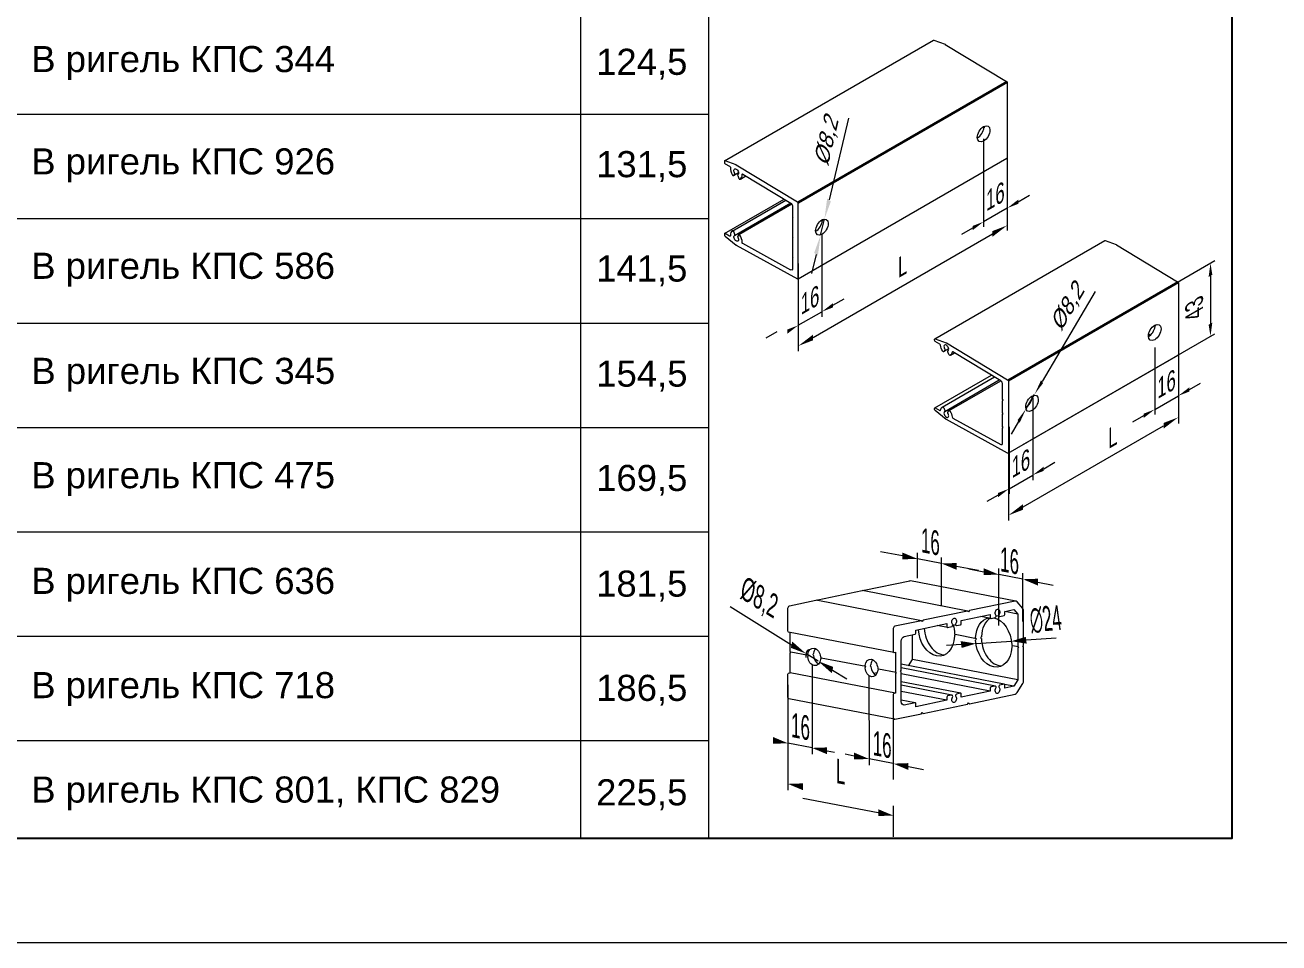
# Model space of a CAD drawing. Extents: x -37 to 4620, y -49 to 348.
# Drawn here: x 909.4 to 1029.5, y 0 to 87.9 of the extents above; entities that cross this region are included whole.
import ezdxf

# ---------------------------------------------------------------- set-up
doc = ezdxf.new("R2010")
doc.units = 0
doc.header["$LTSCALE"] = 5
doc.layers.get('0').update_dxf_attribs({"linetype": 'CONTINUOUS', "lineweight": 30})
for name, color, linetype, lineweight in [('4', 160, 'CONTINUOUS', 18), ('PV-344', 7, 'CONTINUOUS', 15), ('PV-7184', 7, 'CONTINUOUS', 15), ('Рамки', 1, 'CONTINUOUS', 15), ('Текстовый', 7, 'CONTINUOUS', 9)]:
    doc.layers.add(name, color=color, linetype=linetype, lineweight=lineweight)
doc.layers.add('Скрытые', color=14, linetype='CONTINUOUS', plot=False)
doc.styles.add('24', font='RUSS.SHX', dxfattribs={"width": 0.7, "height": 2.4})
doc.styles.add('Каталожный', font='arial.ttf', dxfattribs={"height": 2.5})

# ---------------------------------------------------------------- blocks, each defined once
blk = doc.blocks.new('*U47')
at = {"layer": 'PV-7184'}
for p, q in [((-32.87, -215.97, 183.1), (-60.18, -230.12, 169.94)), ((-26.65, -214.28, 187.64), (-40.1, -241.2, 201.09)), ((-27.3, -213.89, 186.6), (-32.8, -215.94, 183.14)), ((-28.85, -215.46, 186.61), (-26.83, -214.45, 187.62)), ((-26.67, -214.12, 187.45), (-26.86, -213.92, 187.06)), ((-56.22, -229.58, 173.36), (-34.79, -218.48, 183.69)), ((-31.67, -218.92, 187.25), (-43.61, -242.79, 199.18)), ((-30.38, -217.3, 186.92), (-43.03, -242.61, 199.58)), ((-28.67, -217.28, 188.61), (-40.8, -241.53, 200.73)), ((-31.66, -218.86, 187.2), (-31.59, -218.21, 186.62)), ((-30.23, -217.53, 187.3), (-29.35, -217.71, 188.36)), ((-13.17, -228.12, 214.95), (-15.19, -229.13, 213.94)), ((-12.47, -228.31, 215.84), (-12.67, -228.12, 215.45)), ((-60.36, -230.28, 169.92), (-107.52, -324.61, 217.09)), ((-60.34, -230.45, 170.11), (-45.66, -245.12, 199.46)), ((-12.45, -228.48, 216.03), (-59.62, -322.81, 263.19)), ((-54.31, -232.47, 178.16), (-56.54, -230.24, 173.7)), ((-54.5, -232.78, 178.28), (-54.33, -232.62, 178.28)), ((-54.22, -232.73, 178.5), (-54.5, -232.78, 178.28)), ((-54.3, -232.57, 178.27), (-54.4, -232.76, 178.37)), ((-50.48, -236.3, 185.83), (-54.02, -232.76, 178.74)), ((-45.17, -245.12, 199.95), (-17.2, -231.63, 214.43)), ((-21.2, -232.08, 210.88), (-43.14, -242.66, 199.52)), ((-21.33, -230.28, 208.95), (-22.55, -232.73, 210.18)), ((-19.77, -230.03, 210.26), (-20.66, -229.86, 209.2)), ((-19.62, -230.26, 210.64), (-19.64, -230.3, 210.66)), ((-18.33, -228.64, 210.32), (-19.46, -230.9, 211.45)), ((-18.35, -228.71, 210.36), (-18.41, -229.35, 210.94)), ((-17.14, -231.6, 214.46), (-12.58, -228.61, 216.03)), ((-50.67, -236.62, 185.95), (-50.5, -236.45, 185.95)), ((-50.39, -236.56, 186.17), (-50.67, -236.62, 185.95)), ((-50.47, -236.4, 185.94), (-50.56, -236.6, 186.03)), ((-46.65, -240.14, 193.49), (-50.19, -236.59, 186.41)), ((-46.83, -240.45, 193.62), (-46.67, -240.28, 193.62)), ((-46.56, -240.39, 193.84), (-46.83, -240.45, 193.62)), ((-46.63, -240.24, 193.6), (-46.73, -240.43, 193.7)), ((-44.13, -242.66, 198.53), (-46.36, -240.43, 194.07)), ((-57.22, -249.9, 192.69), (-57.31, -250.09, 192.78)), ((-93.72, -322.9, 229.19), (-93.81, -323.09, 229.28)), ((-93.33, -318.71, 225.38), (-93.67, -318.88, 225.21)), ((-59.75, -322.94, 263.2), (-64.3, -325.93, 261.63)), ((-92.83, -339.45, 246.62), (-107.5, -324.78, 217.27)), ((-64.37, -325.97, 261.6), (-92.34, -339.46, 247.12))]:
    blk.add_line(p, q, dxfattribs=at)
at = {"layer": 'PV-7184', "extrusion": (-0.57735, 0.57735, 0.57735)}
for centre, major_axis, ratio, start_param, end_param in [((-32.69, -216.13, 183.44), (-0.354, 0, -0.354), 0.57735, -0.970746, -0.761593), ((-31.5, -217.28, 185.78), (2.83, 0, 2.83), 0.57735, -0.118452, 0.896739), ((-27.2, -214.09, 186.89), (-0.354, 0, -0.354), 0.57735, -2.356194, -0.970746), ((-27, -214.28, 187.28), (0.354, 0, 0.354), 0.57735, -0.785398, 0.785398), ((-31.5, -217.28, 185.78), (2.83, 0, 2.83), 0.57735, -2.443477, -1.452345), ((-32.03, -218.92, 186.89), (0.354, 0, 0.354), 0.57735, -1.452345, 0.261799), ((-31.96, -218.27, 186.31), (0.354, 0, 0.354), 0.57735, 0.261799, 1.592191), ((-30.03, -217.3, 187.28), (-0.354, 0, -0.354), 0.57735, -0.021395, 1.308997), ((-29.14, -217.48, 188.34), (0.354, 0, 0.354), 0.57735, -1.832596, -0.118452), ((-13, -228.28, 215.28), (-0.354, 0, -0.354), 0.57735, -2.356194, -0.785398), ((-60, -230.28, 170.27), (-0.354, 0, -0.354), 0.57735, -0.761593, 0.785398), ((-54.51, -232.57, 178.06), (0.212, 0, 0.212), 0.57735, -0.321751, 0.785398), ((-54.22, -232.86, 178.64), (-0.212, 0, -0.212), 0.57735, -2.356194, -1.249046), ((-18.5, -230.28, 211.78), (-2.83, 0, -2.83), 0.57735, -0.118452, 0.872681), ((-20.86, -230.09, 209.23), (-0.354, 0, -0.354), 0.57735, -1.832596, -0.118452), ((-19.97, -230.26, 210.29), (0.354, 0, 0.354), 0.57735, -0.021395, 1.308997), ((-18.04, -229.29, 211.26), (-0.354, 0, -0.354), 0.57735, 0.261799, 1.592191), ((-17.97, -228.64, 210.67), (-0.354, 0, -0.354), 0.57735, -1.452345, 0.261799), ((-18.5, -230.28, 211.78), (-2.83, 0, -2.83), 0.57735, -2.467536, -1.452345), ((-17.36, -231.46, 214.1), (0.354, 0, 0.354), 0.57735, -0.809203, -0.60005), ((-12.81, -228.48, 215.67), (0.354, 0, 0.354), 0.57735, -0.60005, 0.785398), ((-50.68, -236.4, 185.73), (0.212, 0, 0.212), 0.57735, -0.321751, 0.785398), ((-50.39, -236.69, 186.31), (-0.212, 0, -0.212), 0.57735, -2.356194, -1.249046), ((-46.85, -240.24, 193.39), (0.212, 0, 0.212), 0.57735, -0.321751, 0.785398), ((-55.67, -247.12, 191.45), (0, -3.01, 3.01), 0.57735, -2.413413, -0.888028), ((-46.56, -240.53, 193.97), (-0.212, 0, -0.212), 0.57735, -2.356194, -1.249046), ((-45.33, -244.95, 199.62), (0.354, 0, 0.354), 0.57735, -2.356194, -0.809203), ((-56, -247.28, 191.28), (-7.18, -1.65, -5.53), 0.368973, 1.488222, 1.527546), ((-92.17, -320.12, 227.95), (0, -3.01, 3.01), 0.57735, -2.413413, -0.888028), ((-92.5, -320.28, 227.78), (-7.18, -1.65, -5.53), 0.368973, 1.488222, 1.527546)]:
    blk.add_ellipse(centre, major_axis=major_axis, ratio=ratio, start_param=start_param, end_param=end_param, dxfattribs=at)
at = {"layer": 'PV-7184', "extrusion": (0.57735, -0.57735, -0.57735)}
for centre, major_axis, ratio, start_param, end_param in [((-28.69, -215.63, 186.94), (-0.354, 0, -0.354), 0.57735, -0.896739, 0.785398), ((-34.62, -218.65, 184.03), (0.354, 0, 0.354), 0.57735, -2.38, -0.698116), ((-31.5, -217.28, 185.78), (-1.13, 0, -1.13), 0.57735, -1.592191, 3.162988), ((-55.87, -229.91, 174.04), (-0.707, 0, -0.707), 0.57735, -0.785398, 0.761593), ((-21.36, -231.91, 210.55), (0.354, 0, 0.354), 0.57735, -0.872681, 0.809203), ((-18.5, -230.28, 211.78), (1.13, 0, 1.13), 0.57735, -1.592191, 3.162988), ((-15.35, -228.96, 213.61), (-0.354, 0, -0.354), 0.57735, -2.356194, -0.674057), ((-58.33, -248.45, 190.12), (0, -3.01, 3.01), 0.57735, -5.497787, 0.785398), ((-43.46, -242.32, 198.86), (-0.707, 0, -0.707), 0.57735, -2.332389, -0.785398), ((-56, -247.28, 191.28), (-4.42, -5.08, 0.67), 0.227735, -1.118723, -1.079399), ((-94.83, -321.45, 226.62), (0, 3.01, -3.01), 0.57735, -5.497787, 0.785398), ((-92.5, -320.28, 227.78), (-4.42, -5.08, 0.67), 0.227735, -1.118723, -1.079399), ((-59.97, -322.81, 262.84), (0.354, 0, 0.354), 0.57735, 0, 0.60005), ((-107.17, -324.61, 217.44), (-0.354, 0, -0.354), 0.57735, -0.785398, 0), ((-64.53, -325.8, 261.27), (-0.354, 0, -0.354), 0.57735, -2.541542, -2.332389), ((-92.5, -339.29, 246.79), (-0.354, 0, -0.354), 0.57735, -2.332389, -0.785398)]:
    blk.add_ellipse(centre, major_axis=major_axis, ratio=ratio, start_param=start_param, end_param=end_param, dxfattribs=at)
for points, knots in [([(-57.22, -249.79, 192.57), (-57.21, -249.8, 192.59), (-57.2, -249.82, 192.62), (-57.2, -249.86, 192.66), (-57.21, -249.88, 192.68), (-57.22, -249.92, 192.69), (-57.23, -249.93, 192.7), (-57.25, -249.95, 192.7)], [1.360884, 1.360884, 1.360884, 1.360884, 1.4742391, 1.4742391, 1.5875941, 1.5875941, 1.6804942, 1.6804942, 1.6804942, 1.6804942]), ([(-93.72, -322.79, 229.07), (-93.71, -322.8, 229.09), (-93.7, -322.82, 229.12), (-93.7, -322.86, 229.16), (-93.71, -322.88, 229.18), (-93.72, -322.92, 229.19), (-93.73, -322.93, 229.2), (-93.75, -322.95, 229.2)], [0.4541034, 0.4541034, 0.4541034, 0.4541034, 0.56741, 0.56741, 0.6807167, 0.6807167, 0.7737101, 0.7737101, 0.7737101, 0.7737101])]:
    blk.add_open_spline(points, degree=3, knots=knots, dxfattribs=at)
at = {"layer": 'PV-7184', "extrusion": (-0.57735, 0.57735, 0.57735)}
for points, knots in [([(-57.14, -250.06, 192.92), (-57.11, -250.05, 192.94), (-57.09, -250.05, 192.96), (-57.05, -250.05, 193), (-57.03, -250.05, 193.02), (-57.01, -250.05, 193.04)], [1.0398476, 1.0398476, 1.0398476, 1.0398476, 1.1327476, 1.1327476, 1.2057036, 1.2057036, 1.2057036, 1.2057036]), ([(-93.64, -323.06, 229.42), (-93.61, -323.05, 229.44), (-93.59, -323.05, 229.46), (-93.55, -323.05, 229.5), (-93.53, -323.05, 229.52), (-93.51, -323.05, 229.54)], [0.1330705, 0.1330705, 0.1330705, 0.1330705, 0.2260639, 0.2260639, 0.2989268, 0.2989268, 0.2989268, 0.2989268])]:
    blk.add_open_spline(points, degree=3, knots=knots, dxfattribs=at)
blk = doc.blocks.new('*U48')
at = {"layer": 'PV-7184'}
for p, q in [((-147.9, -62.17, -85.73), (-120.56, -48.01, -72.55)), ((-114.37, -46.34, -68.03), (-127.17, -71.95, -55.22)), ((-120.49, -47.98, -72.51), (-115.02, -45.95, -69.07)), ((-114.56, -46.51, -68.05), (-116.57, -47.52, -69.06)), ((-114.58, -45.98, -68.61), (-114.39, -46.17, -68.22)), ((-122.5, -50.53, -71.97), (-143.94, -61.64, -82.3)), ((-119.73, -50.65, -69.08), (-131.4, -73.99, -57.41)), ((-118.43, -49.03, -69.41), (-130.76, -73.68, -57.08)), ((-116.73, -49.01, -67.72), (-128.53, -72.6, -55.92)), ((-119.65, -49.94, -69.71), (-119.71, -50.58, -69.13)), ((-117.4, -49.43, -67.97), (-118.29, -49.26, -69.03)), ((-100.84, -59.87, -40.97), (-139.22, -136.62, -2.6)), ((-100.97, -60, -40.97), (-105.5, -62.97, -42.52)), ((-103.57, -60.52, -43.06), (-101.56, -59.51, -42.05)), ((-101.06, -59.51, -41.55), (-100.86, -59.7, -41.16)), ((-148.08, -62.34, -85.74), (-186.45, -139.09, -47.37)), ((-134.05, -76.51, -57.54), (-148.06, -62.5, -85.56)), ((-144.26, -62.3, -81.96), (-141.26, -65.3, -75.96)), ((-141.25, -65.4, -75.85), (-141.39, -65.67, -75.72)), ((-141.39, -65.67, -75.72), (-140.98, -65.67, -75.3)), ((-140.85, -65.71, -75.13), (-138.6, -67.97, -70.63)), ((-105.56, -63.01, -42.55), (-133.56, -76.51, -57.04)), ((-131.53, -74.05, -57.48), (-109.57, -63.46, -46.11)), ((-109.38, -62.01, -47.38), (-110.28, -63.8, -46.48)), ((-108.71, -61.58, -47.13), (-107.82, -61.76, -46.07)), ((-107.68, -61.99, -45.69), (-107.7, -62.03, -45.67)), ((-106.38, -60.37, -46.01), (-107.51, -62.63, -44.88)), ((-106.46, -61.08, -45.39), (-106.4, -60.43, -45.97)), ((-138.58, -68.07, -70.52), (-138.72, -68.34, -70.38)), ((-138.72, -68.34, -70.38), (-138.31, -68.34, -69.97)), ((-138.18, -68.38, -69.8), (-135.93, -70.63, -65.3)), ((-135.92, -70.73, -65.19), (-136.06, -71.01, -65.05)), ((-136.06, -71.01, -65.05), (-135.64, -71.01, -64.64)), ((-135.51, -71.05, -64.47), (-132.52, -74.05, -58.47)), ((-172.36, -133.23, -39.13), (-173.18, -133.66, -39.52)), ((-139.34, -136.75, -2.59), (-143.87, -139.72, -4.15)), ((-172.43, -153.26, -19.17), (-186.43, -139.25, -47.18)), ((-143.94, -139.76, -4.18), (-171.93, -153.27, -18.67))]:
    blk.add_line(p, q, dxfattribs=at)
at = {"layer": 'PV-7184', "extrusion": (0.57735, -0.57735, -0.57735)}
for centre, major_axis, start_param, end_param in [((-120.39, -48.17, -72.22), (0.354, 0, 0.354), -2.380003, -2.169782), ((-119.56, -49.01, -70.55), (2.83, 0, 2.83), -0.674057, 0.118452), ((-114.92, -46.14, -68.77), (0.354, 0, 0.354), -2.169782, -0.785398), ((-114.72, -46.34, -68.38), (0.354, 0, 0.354), -0.785398, 0.785398), ((-119.56, -49.01, -70.55), (-2.83, 0, -2.83), -1.689248, -0.920706), ((-120.08, -50.65, -69.44), (0.354, 0, 0.354), -0.261799, 1.452345), ((-120.02, -50, -70.02), (0.354, 0, 0.354), -1.592191, -0.261799), ((-118.08, -49.03, -69.05), (-0.354, 0, -0.354), -1.308997, 0.021395), ((-117.2, -49.2, -67.99), (0.354, 0, 0.354), 0.118452, 1.832596), ((-101.39, -59.67, -41.72), (0.354, 0, 0.354), -2.356194, -0.785398), ((-101.19, -59.87, -41.32), (0.354, 0, 0.354), -0.785398, 0.598986), ((-147.73, -62.34, -85.39), (-0.354, 0, -0.354), -0.785398, 0.76159), ((-141.46, -65.4, -76.06), (0.212, 0, 0.212), -0.785398, 0), ((-141.05, -65.81, -75.23), (0.212, 0, 0.212), -1.570796, -0.785398), ((-106.56, -62.01, -44.55), (-2.83, 0, -2.83), -0.65009, 0.118452), ((-108.92, -61.81, -47.1), (-0.354, 0, -0.354), 0.118452, 1.832596), ((-108.03, -61.99, -46.04), (0.354, 0, 0.354), -1.308997, 0.021395), ((-106.09, -61.02, -45.08), (-0.354, 0, -0.354), -1.592191, -0.261799), ((-106.03, -60.37, -45.66), (-0.354, 0, -0.354), -0.261799, 1.452345), ((-106.56, -62.01, -44.55), (2.83, 0, 2.83), -1.689248, -0.896739), ((-105.72, -62.84, -42.88), (-0.354, 0, -0.354), -2.542607, -2.332386), ((-138.8, -68.07, -70.73), (0.212, 0, 0.212), -0.785398, 0), ((-138.38, -68.48, -69.9), (0.212, 0, 0.212), -1.570796, -0.785398), ((-136.13, -70.73, -65.4), (0.212, 0, 0.212), -0.785398, 0), ((-135.71, -71.15, -64.57), (0.212, 0, 0.212), -1.570796, -0.785398), ((-146.39, -80.17, -66.22), (0, -3.01, 3.01), -5.497787, 0.785398), ((-133.72, -76.34, -57.37), (-0.354, 0, -0.354), -2.332386, -0.785398), ((-174.1, -135.59, -38.51), (0, -3.01, 3.01), -5.497787, 0.785398), ((-139.57, -136.62, -2.95), (0.354, 0, 0.354), 0, 0.598986), ((-186.1, -139.09, -47.01), (-0.354, 0, -0.354), -0.785398, 0), ((-144.1, -139.59, -4.51), (-0.354, 0, -0.354), -2.542607, -2.332386), ((-172.09, -153.09, -19), (-0.354, 0, -0.354), -2.332386, -0.785398)]:
    blk.add_ellipse(centre, major_axis=major_axis, ratio=0.57735, start_param=start_param, end_param=end_param, dxfattribs=at)
at = {"layer": 'PV-7184', "extrusion": (-0.57735, 0.57735, 0.57735)}
for centre, major_axis, start_param, end_param in [((-116.41, -47.68, -68.72), (-0.354, 0, -0.354), -0.785398, 0.674057), ((-122.33, -50.7, -71.63), (-0.354, 0, -0.354), -2.220887, -0.76159), ((-119.56, -49.01, -70.55), (1.13, 0, 1.13), -0.021395, 4.733784), ((-143.59, -61.97, -81.63), (-0.707, 0, -0.707), -0.76159, 0.785398), ((-109.73, -63.29, -46.44), (0.354, 0, 0.354), -0.809207, 0.65009), ((-106.56, -62.01, -44.55), (-1.13, 0, -1.13), -0.021395, 4.733784), ((-103.74, -60.35, -43.39), (0.354, 0, 0.354), -2.244853, -0.785398), ((-143.72, -78.84, -64.88), (0, -3.01, 3.01), -2.413413, -0.932817), ((-131.85, -73.71, -58.14), (0.707, 0, 0.707), -2.356194, -0.809207), ((-144.06, -79.01, -65.05), (4.25, 0, 4.25), -1.570796, -1.484322), ((-171.43, -134.26, -37.17), (0, -3.01, 3.01), -2.413413, -0.932817), ((-171.76, -134.42, -37.34), (4.25, 0, 4.25), -1.570796, -1.484322)]:
    blk.add_ellipse(centre, major_axis=major_axis, ratio=0.57735, start_param=start_param, end_param=end_param, dxfattribs=at)
for points in [[(-145.33, -81.43, -63.9), (-145.32, -81.45, -63.87), (-145.31, -81.47, -63.84), (-145.31, -81.51, -63.8), (-145.32, -81.53, -63.79), (-145.33, -81.55, -63.78)], [(-173.04, -136.85, -36.19), (-173.03, -136.87, -36.16), (-173.02, -136.89, -36.14), (-173.02, -136.93, -36.09), (-173.03, -136.95, -36.08), (-173.04, -136.97, -36.07)]]:
    blk.add_open_spline(points, degree=3, knots=[0.4557276, 0.4557276, 0.4557276, 0.4557276, 0.5696128, 0.5696128, 0.683165, 0.683165, 0.683165, 0.683165], dxfattribs=at)

msp = doc.modelspace()

# ---------------------------------------------------------------- linework, layer by layer
for p, q in [((983.449, 70.927, -88.852), (1003.46, 82.48, -88.852)), ((1003.567, 53.892, -331.592), (1019.849, 63.291, -331.592))]:
    msp.add_line(p, q)
at = {"layer": '4', "extrusion": (0.816234, 0.020699, 0.57735)}
for p, q in [((988.279, 79.007, -147.317), (986.413, 71.179, -144.398)), ((985.606, 67.796, -143.136), (985.977, 69.351, -143.715)), ((985.17, 65.967, -142.454), (984.734, 64.138, -141.771))]:
    msp.add_line(p, q, dxfattribs=at)
at = {"layer": '4', "extrusion": (0.707107, -0.408248, 0.57735)}
for p, q in [((1001.217, 77.021, -145.815), (1001.217, 68.599, -151.77)), ((1003.48, 76.996, -148.604), (1003.48, 69.906, -153.618)), ((1003.48, 75.143, -149.915), (1003.48, 68.249, -154.789)), ((1004.541, 71.008, -154.137), (1005.601, 71.62, -155.004)), ((1003.48, 70.395, -153.271), (1001.217, 69.089, -151.424)), ((1000.157, 68.477, -150.558), (999.096, 67.864, -149.692)), ((984.883, 58.002, -139.258), (1002.066, 67.923, -153.288)), ((985.732, 67.848, -90.017), (985.732, 59.982, -95.579)), ((983.469, 65.086, -89.198), (983.469, 58.676, -93.731)), ((1019.018, 62.86, -330.38), (1023.37, 65.373, -333.934)), ((1022.945, 63.903, -334.454), (1022.945, 59.327, -337.689)), ((983.469, 63.179, -133.866), (983.469, 56.696, -138.45)), ((986.792, 61.085, -96.098), (987.853, 61.697, -96.964)), ((983.469, 59.166, -93.385), (985.732, 60.472, -95.232)), ((1019.869, 59.791, -331.592), (1019.869, 51.926, -337.154)), ((981.408, 58.553, -92.519), (980.348, 57.941, -91.653)), ((1004.937, 47.705, -323.852), (1023.37, 58.347, -338.902)), ((1017.607, 57.03, -330.773), (1017.607, 50.619, -335.306)), ((1019.869, 56.651, -331.592), (1019.869, 49.758, -336.466)), ((1020.93, 53.028, -337.673), (1021.991, 53.64, -338.539)), ((1005.921, 52.195, -375.912), (1005.921, 44.329, -381.473)), ((1017.607, 51.109, -334.96), (1019.869, 52.415, -336.807)), ((1016.546, 50.497, -334.094), (1015.485, 49.884, -333.228)), ((1003.659, 49.433, -375.093), (1003.659, 43.023, -379.626)), ((1005.002, 41.774, -381.998), (1018.455, 49.541, -392.983)), ((1003.588, 46.951, -376.606), (1003.588, 40.468, -381.19)), ((1006.982, 45.431, -381.993), (1008.043, 46.044, -382.859)), ((1003.659, 43.513, -379.279), (1005.921, 44.819, -381.127)), ((1002.598, 42.9, -378.413), (1001.537, 42.288, -377.547))]:
    msp.add_line(p, q, dxfattribs=at)
at = {"layer": '4', "extrusion": (0.785358, -0.223339, 0.57735)}
for p, q in [((1011.905, 62.42, -335.672), (1006.815, 53.77, -332.095)), ((1005.287, 51.172, -331.021), (1006.099, 52.552, -331.592)), ((1004.57, 49.954, -330.518), (1003.854, 48.736, -330.014))]:
    msp.add_line(p, q, dxfattribs=at)
at = {"layer": '4', "extrusion": (-0.693037, -0.145062, 0.706157)}
for p, q in [((993.447, 37.073, -385.034), (991.357, 37.478, -387.003)), ((994.889, 34.939, -384.058), (994.889, 37.382, -383.556)), ((997.196, 36.348, -381.504), (994.889, 36.794, -383.676)), ((997.196, 32.315, -382.333), (997.196, 36.936, -381.383)), ((1000.729, 35.665, -378.178), (998.638, 36.069, -380.146)), ((999.791, 35.846, -379.06), (1001.233, 35.567, -377.702)), ((1002.675, 30.422, -377.344), (1002.675, 35.876, -376.224)), ((1004.982, 34.842, -374.172), (1002.675, 35.288, -376.345)), ((1004.982, 30.808, -375.001), (1004.982, 35.43, -374.052)), ((1006.424, 34.563, -372.815), (1007.865, 34.284, -371.457)), ((976.937, 32.218, -307.17), (982.825, 28.571, -302.14)), ((1000.485, 28.679, -309.144), (1003.883, 28.905, -305.762)), ((1008.16, 29.188, -301.506), (1005.3, 28.999, -304.353)), ((985.369, 26.995, -299.968), (984.201, 27.718, -300.965)), ((999.068, 28.586, -310.553), (997.652, 28.492, -311.962)), ((984.785, 26.657, -91.549), (984.785, 18.095, -301.946)), ((986.745, 26.143, -298.792), (988.12, 25.291, -297.617)), ((990.224, 25.627, -91.549), (990.264, 17.035, -296.786)), ((982.466, 24.716, -150.797), (982.478, 18.541, -304.118)), ((992.571, 22.37, -293.426), (992.571, 16.589, -294.614)), ((984.785, 18.683, -301.825), (982.478, 19.129, -303.997)), ((986.227, 18.404, -300.467), (986.948, 18.265, -299.788)), ((988.822, 17.902, -298.023), (987.957, 18.069, -298.837)), ((982.478, 17.611, -303.846), (982.478, 14.65, -304.454)), ((992.571, 17.177, -294.493), (990.264, 17.623, -296.665)), ((994.013, 16.898, -293.135), (995.454, 16.619, -291.778)), ((983.92, 13.878, -214.124), (991.129, 12.483, -207.335)), ((992.571, 13.12, -205.49), (992.571, 10.159, -206.098))]:
    msp.add_line(p, q, dxfattribs=at)
at = {"layer": '4'}
for p, q in [((982.478, 18.798, -297.76), (982.478, 17.611, -303.846)), ((992.571, 16.589, -294.614), (992.571, 15.659, -294.342))]:
    msp.add_line(p, q, dxfattribs=at)
at = {"layer": '4', "extrusion": (-0.693037, -0.145062, 0.706157)}
msp.add_arc((174.98, 471.873, -898.637), 0.85, 195.63936, 261.93601, dxfattribs=at)
at = {"layer": '4', "extrusion": (0.816234, 0.020699, 0.57735)}
for points in [[(46.289, -687.962, 723.249), (46.011, -688.568, 723.249), (44.333, -687.429, 723.249)], [(41.11, -685.581, 723.249), (40.832, -686.187, 723.249), (42.788, -686.719, 723.249)]]:
    msp.add_solid(points, dxfattribs=at)
at = {"layer": '4', "extrusion": (0.707107, -0.408248, 0.57735)}
for points in [[(563.942, -607.448, 592.337), (563.588, -607.802, 592.337), (562.704, -606.564, 592.337)], [(559.558, -603.064, 592.337), (559.204, -603.418, 592.337), (560.442, -604.301, 592.337)], [(560.091, -606.349, 592.337), (559.62, -606.82, 592.337), (561.27, -607.999, 592.337)], [(566.637, -765.929, 504.147), (566.991, -766.283, 504.147), (567.875, -765.045, 504.147)], [(546.474, -554.05, 617.347), (546.12, -554.403, 617.347), (545.236, -553.166, 617.347)], [(542.09, -549.666, 617.347), (541.736, -550.019, 617.347), (542.973, -550.903, 617.347)], [(562.674, -769.892, 504.147), (563.028, -770.246, 504.147), (561.79, -771.13, 504.147)], [(542.909, -589.166, 592.337), (542.437, -589.637, 592.337), (541.259, -587.987, 592.337)], [(556.565, -770.689, 505.302), (556.212, -771.043, 505.302), (555.328, -769.806, 505.302)], [(552.181, -766.305, 505.302), (551.828, -766.659, 505.302), (553.065, -767.543, 505.302)], [(552.367, -815.559, 473.043), (551.896, -816.031, 473.043), (553.546, -817.209, 473.043)], [(543.013, -802.095, 472.953), (542.659, -802.449, 472.953), (541.775, -801.211, 472.953)], [(538.629, -797.711, 472.953), (538.275, -798.065, 472.953), (539.512, -798.949, 472.953)], [(538.914, -802.107, 473.043), (538.443, -802.578, 473.043), (537.265, -800.928, 473.043)]]:
    msp.add_solid(points, dxfattribs=at)
at = {"layer": '4', "extrusion": (0.785358, -0.223339, 0.57735)}
for points in [[(327.219, -821.552, 586.966), (327.013, -822.008, 586.966), (325.749, -821.163, 586.966)], [(322.935, -819.619, 586.966), (322.729, -820.075, 586.966), (324.199, -820.464, 586.966)]]:
    msp.add_solid(points, dxfattribs=at)
at = {"layer": '4', "extrusion": (-0.693037, -0.145062, 0.706157)}
for points in [[(166.925, 419.482, -965.768), (167.564, 419.292, -965.768), (167.813, 421.304, -965.768)], [(168.971, 426.385, -965.768), (169.61, 426.195, -965.768), (168.722, 424.372, -965.768)], [(169.994, 429.836, -965.768), (170.633, 429.647, -965.768), (170.882, 431.659, -965.768)], [(172.04, 436.739, -965.768), (172.68, 436.55, -965.768), (171.792, 434.727, -965.768)], [(173.114, 469.695, -898.637), (173.667, 469.323, -898.637), (174.507, 471.168, -898.637)], [(176.372, 474.814, -915.837), (177.035, 474.748, -915.837), (176.902, 476.771, -915.837)], [(177.244, 483.571, -915.837), (177.908, 483.505, -915.837), (177.378, 481.548, -915.837)], [(176.293, 474.423, -898.637), (176.846, 474.051, -898.637), (175.454, 472.577, -898.637)], [(181.673, 464.765, -898.338), (182.312, 464.575, -898.338), (182.561, 466.588, -898.338)], [(183.719, 471.668, -898.338), (184.358, 471.479, -898.338), (183.47, 469.656, -898.338)], [(184.742, 475.12, -898.338), (185.381, 474.93, -898.338), (185.63, 476.942, -898.338)], [(186.788, 482.023, -898.338), (187.427, 481.833, -898.338), (186.539, 480.011, -898.338)], [(186.618, 467.799, -898.011), (187.258, 467.609, -898.011), (186.37, 465.787, -898.011)], [(190.518, 540.142, -835.111), (191.157, 539.953, -835.111), (191.406, 541.965, -835.111)]]:
    msp.add_solid(points, dxfattribs=at)
at = {"layer": 'PV-344'}
for p, q in [((985.337, 32.858, -91.549), (989.599, 33.751, -91.549)), ((999.703, 31.798, -91.549), (989.611, 33.751, -91.549)), ((989.722, 33.729, -91.549), (989.743, 33.763, -91.549)), ((989.772, 33.787, -91.549), (994.145, 34.702, -91.549)), ((1004.313, 32.751, -91.549), (994.221, 34.703, -91.549)), ((982.617, 32.289, -91.549), (985.164, 32.822, -91.549)), ((995.268, 30.87, -91.549), (985.175, 32.822, -91.549)), ((985.286, 32.801, -91.549), (985.307, 32.835, -91.549)), ((1004.238, 32.75, -91.549), (999.865, 31.834, -91.549)), ((1004.964, 32.037, -91.549), (1004.434, 32.676, -91.549)), ((982.478, 29.86, -91.549), (982.478, 32.064, -91.549)), ((999.692, 31.798, -91.549), (995.429, 30.906, -91.549)), ((999.085, 30.888, -91.549), (1001.857, 31.468, -91.549)), ((999.778, 31.718, -91.549), (999.721, 31.787, -91.549)), ((999.835, 31.811, -91.549), (999.778, 31.718, -91.549)), ((1001.908, 31.09, -91.549), (1000.944, 31.277, -91.549)), ((1001.857, 31.468, -91.549), (1001.857, 31.174, -91.549)), ((1002.39, 31.237, -91.549), (1002.409, 31.286, -91.549)), ((1002.752, 31.267, -91.549), (1002.418, 31.331, -91.549)), ((1002.692, 31.345, -91.549), (1002.71, 31.304, -91.549)), ((1002.771, 31.267, -91.549), (1003.174, 31.352, -91.549)), ((1003.243, 31.758, -91.549), (1004.123, 31.942, -91.549)), ((1003.243, 31.464, -91.549), (1003.243, 31.758, -91.549)), ((1004.491, 31.499, -91.549), (1003.243, 31.74, -91.549)), ((1004.123, 31.942, -91.549), (1004.491, 31.499, -91.549)), ((1004.491, 31.499, -91.549), (1004.491, 28.468, -91.549)), ((1005.045, 28.584, -91.549), (1005.045, 31.777, -91.549)), ((992.571, 30.112, -91.549), (992.571, 27.908, -91.549)), ((995.256, 30.87, -91.549), (992.709, 30.337, -91.549)), ((994.719, 29.974, -91.549), (997.699, 30.597, -91.549)), ((995.343, 30.79, -91.549), (995.286, 30.859, -91.549)), ((995.4, 30.883, -91.549), (995.343, 30.79, -91.549)), ((997.749, 30.22, -91.549), (996.786, 30.406, -91.549)), ((997.699, 30.597, -91.549), (997.699, 30.304, -91.549)), ((997.768, 30.22, -91.549), (998.172, 30.305, -91.549)), ((998.232, 30.366, -91.549), (998.251, 30.416, -91.549)), ((998.593, 30.397, -91.549), (998.26, 30.461, -91.549)), ((998.534, 30.475, -91.549), (998.552, 30.433, -91.549)), ((998.612, 30.397, -91.549), (999.016, 30.481, -91.549)), ((999.085, 30.594, -91.549), (999.085, 30.888, -91.549)), ((1001.927, 31.091, -91.549), (1002.33, 31.175, -91.549)), ((992.621, 27.824, -91.549), (982.528, 29.776, -91.549)), ((982.686, 27.969, -91.549), (982.686, 29.746, -91.549)), ((993.333, 26.133, -91.549), (993.333, 28.9, -91.549)), ((993.61, 29.35, -91.549), (994.65, 29.567, -91.549)), ((994.398, 27.145, -91.549), (994.398, 29.515, -91.549)), ((994.719, 29.68, -91.549), (994.719, 29.974, -91.549)), ((1000.523, 29.141, -91.549), (998.505, 29.532, -91.549)), ((982.686, 25.888, -91.549), (982.686, 27.724, -91.549)), ((982.755, 27.861, -91.549), (982.698, 27.93, -91.549)), ((982.698, 27.768, -91.549), (982.755, 27.861, -91.549)), ((984.449, 27.533, -91.549), (982.755, 27.861, -91.549)), ((992.64, 27.824, -91.549), (992.779, 27.853, -91.549)), ((992.779, 27.853, -91.549), (992.779, 26.017, -91.549)), ((1004.56, 28.36, -91.549), (1003.984, 28.472, -91.549)), ((1004.491, 28.223, -91.549), (1004.491, 25.193, -91.549)), ((1004.503, 28.429, -91.549), (1004.56, 28.36, -91.549)), ((1004.56, 28.36, -91.549), (1004.503, 28.268, -91.549)), ((1004.976, 28.447, -91.549), (1005.033, 28.54, -91.549)), ((1005.033, 28.379, -91.549), (1004.976, 28.447, -91.549)), ((1005.045, 25.147, -91.549), (1005.045, 28.34, -91.549)), ((989.928, 26.474, -91.549), (985.675, 27.296, -91.549)), ((1003.193, 24.789, -91.549), (993.333, 26.696, -91.549)), ((994.038, 26.56, -91.549), (994.398, 27.145, -91.549)), ((1004.491, 25.193, -91.549), (994.398, 27.145, -91.549)), ((982.478, 23.542, -91.549), (982.478, 25.746, -91.549)), ((982.547, 25.858, -91.549), (982.686, 25.888, -91.549)), ((992.779, 23.935, -91.549), (982.686, 25.888, -91.549)), ((990.673, 25.845, -91.549), (991.041, 25.922, -91.549)), ((992.848, 25.909, -91.549), (991.154, 26.236, -91.549)), ((992.779, 25.772, -91.549), (992.779, 23.935, -91.549)), ((992.791, 25.978, -91.549), (992.848, 25.909, -91.549)), ((992.848, 25.909, -91.549), (992.791, 25.816, -91.549)), ((993.264, 25.996, -91.549), (993.321, 26.088, -91.549)), ((993.321, 25.927, -91.549), (993.264, 25.996, -91.549)), ((1002.349, 24.612, -91.549), (993.333, 26.356, -91.549)), ((993.333, 23.121, -91.549), (993.333, 25.888, -91.549)), ((1001.857, 24.121, -91.549), (993.333, 25.77, -91.549)), ((999.035, 23.919, -91.549), (993.333, 25.022, -91.549)), ((998.191, 23.742, -91.549), (993.333, 24.682, -91.549)), ((997.699, 23.251, -91.549), (993.333, 24.095, -91.549)), ((1001.857, 24.121, -91.549), (999.085, 23.541, -91.549)), ((1001.857, 24.415, -91.549), (1001.857, 24.121, -91.549)), ((1002.33, 24.612, -91.549), (1001.927, 24.528, -91.549)), ((1002.409, 24.534, -91.549), (1002.39, 24.576, -91.549)), ((1002.71, 24.643, -91.549), (1002.692, 24.593, -91.549)), ((1003.174, 24.789, -91.549), (1002.771, 24.704, -91.549)), ((1004.123, 24.595, -91.549), (1003.224, 24.769, -91.549)), ((1003.243, 24.411, -91.549), (1003.243, 24.705, -91.549)), ((1004.123, 24.595, -91.549), (1003.243, 24.411, -91.549)), ((1004.491, 25.193, -91.549), (1004.123, 24.595, -91.549)), ((1004.434, 23.992, -91.549), (1004.964, 24.853, -91.549)), ((992.671, 21.422, -91.549), (982.579, 23.375, -91.549)), ((992.571, 23.794, -91.549), (992.571, 21.59, -91.549)), ((992.779, 23.935, -91.549), (992.64, 23.906, -91.549)), ((994.669, 23.005, -91.549), (993.333, 23.263, -91.549)), ((994.65, 23.004, -91.549), (993.61, 22.787, -91.549)), ((997.699, 23.251, -91.549), (994.719, 22.627, -91.549)), ((994.719, 22.627, -91.549), (994.719, 22.921, -91.549)), ((995.429, 21.992, -91.549), (999.692, 22.884, -91.549)), ((997.699, 23.545, -91.549), (997.699, 23.251, -91.549)), ((998.172, 23.742, -91.549), (997.768, 23.657, -91.549)), ((998.251, 23.663, -91.549), (998.232, 23.705, -91.549)), ((998.552, 23.772, -91.549), (998.534, 23.723, -91.549)), ((999.016, 23.918, -91.549), (998.612, 23.834, -91.549)), ((999.085, 23.541, -91.549), (999.085, 23.835, -91.549)), ((999.721, 22.908, -91.549), (999.778, 23, -91.549)), ((999.853, 22.92, -91.549), (999.742, 22.942, -91.549)), ((999.778, 23, -91.549), (999.835, 22.932, -91.549)), ((999.865, 22.921, -91.549), (1004.238, 23.836, -91.549)), ((992.709, 21.423, -91.549), (995.256, 21.956, -91.549)), ((995.286, 21.979, -91.549), (995.343, 22.072, -91.549)), ((995.418, 21.992, -91.549), (995.307, 22.014, -91.549)), ((995.343, 22.072, -91.549), (995.4, 22.003, -91.549))]:
    msp.add_line(p, q, dxfattribs=at)
at = {"layer": 'PV-344', "extrusion": (0, 0, -1)}
for centre, major_axis, ratio, start_param, end_param in [((989.599, 33.692, -91.549), (0.0114, 0.0589), 0.6788609, -0.2775975, 0), ((989.772, 33.728, -91.549), (0.0114, 0.0589), 0.6788609, -1.0629956, -0.2775975), ((994.145, 34.31, -91.549), (0.076, 0.393), 0.6788609, -0.2775975, 0), ((985.164, 32.763, -91.549), (0.0114, 0.0589), 0.6788609, -0.2775975, 0), ((985.337, 32.8, -91.549), (0.0114, 0.0589), 0.6788609, -1.0629956, -0.2775975), ((982.617, 32.093, -91.549), (0.038, 0.196), 0.6788609, -1.8483938, -0.2775975), ((1002.55, 31.662, -91.549), (0.061, 0.314), 0.6788609, -2.6551871, 2.0999922), ((996.705, 29.852, -91.549), (0.492, -2.349), 0.7061567, -1.2305886, 1.7918077), ((998.392, 30.792, -91.549), (0.061, 0.314), 0.6788609, -2.6551871, 2.0999922), ((996.705, 29.852, -91.549), (0.492, -2.349), 0.7061567, -1.6800557, -1.3346796), ((1002.184, 28.792, -91.549), (-0.492, 2.349), 0.7061567, -1.2305886, -0.0134151), ((1002.184, 28.792, -91.549), (-0.492, 2.349), 0.7061567, 0.2860742, 1.8069131), ((982.547, 29.875, -91.549), (-0.019, -0.0982), 0.6788609, 0, 1.2931989), ((993.61, 28.958, -91.549), (0.076, 0.393), 0.6788609, -1.8483938, -0.2775975), ((996.774, 29.866, -91.549), (2.32, -1.885), 0.3254535, -1.0585146, -1.0241635), ((996.774, 29.866, -91.549), (2.05, 2.524), 0.4943049, 1.3123257, 1.3466768), ((1002.184, 28.792, -91.549), (0.492, -2.349), 0.7061567, -1.2305886, 1.8069131), ((1002.253, 28.807, -91.549), (2.32, -1.885), 0.3254535, -4.1657561, -4.131405), ((1002.253, 28.807, -91.549), (2.05, 2.524), 0.4943049, -1.8636181, -1.829267), ((982.728, 27.978, -91.549), (0.0114, 0.0589), 0.6788609, -2.633792, -1.8483938), ((982.728, 27.733, -91.549), (0.0114, 0.0589), 0.6788609, -1.8483938, -1.0629956), ((984.993, 27.4, -91.549), (-0.174, 0.832), 0.7061567, -1.1352151, 1.7115395), ((1002.253, 28.807, -91.549), (2.32, -1.885), 0.3254535, -1.0585146, -1.0241635), ((1002.253, 28.807, -91.549), (2.05, 2.524), 0.4943049, 1.3123257, 1.3466768), ((984.993, 27.4, -91.549), (0.174, -0.832), 0.7061567, -1.1352151, 1.7115395), ((985.062, 27.415, -91.549), (-0.822, 0.668), 0.3254535, -1.0241635, -0.9270386), ((985.062, 27.415, -91.549), (-0.726, -0.894), 0.4943049, 1.2152008, 1.3123257), ((985.062, 27.415, -91.549), (-0.822, 0.668), 0.3254535, -4.262881, -4.1657561), ((985.062, 27.415, -91.549), (-0.726, -0.894), 0.4943049, -1.829267, -1.7321421), ((990.472, 26.34, -91.549), (-0.174, 0.832), 0.7061567, -1.1352151, 1.7115395), ((990.541, 26.355, -91.549), (-0.822, 0.668), 0.3254535, -1.0241635, -0.9270386), ((990.541, 26.355, -91.549), (-0.726, -0.894), 0.4943049, 1.2152008, 1.3123257), ((982.547, 25.761, -91.549), (0.019, 0.0982), 0.6788609, -1.8483938, -0.2775975), ((990.472, 26.34, -91.549), (0.174, -0.832), 0.7061567, -1.1352151, 1.7115395), ((990.541, 26.355, -91.549), (-0.822, 0.668), 0.3254535, -4.262881, -4.1657561), ((990.541, 26.355, -91.549), (-0.726, -0.894), 0.4943049, -1.829267, -1.7321421), ((1002.55, 24.217, -91.549), (-0.061, -0.314), 0.6788609, -2.6551871, 2.0999922), ((982.617, 23.571, -91.549), (-0.038, -0.196), 0.6788609, 0, 1.2931989), ((993.61, 23.179, -91.549), (-0.076, -0.393), 0.6788609, -0.2775975, 1.2931989), ((998.392, 23.347, -91.549), (-0.061, -0.314), 0.6788609, -2.6551871, 2.0999922)]:
    msp.add_ellipse(centre, major_axis=major_axis, ratio=ratio, start_param=start_param, end_param=end_param, dxfattribs=at)
at = {"layer": 'PV-344'}
for centre, major_axis, ratio, start_param, end_param in [((1004.238, 32.358, -91.549), (0.076, 0.393), 0.6788609, -0.5078007, 0.2775975), ((999.692, 31.739, -91.549), (0.0114, 0.0589), 0.6788609, -0.5078007, 0.2775975), ((999.865, 31.776, -91.549), (0.0114, 0.0589), 0.6788609, 0.2775975, 1.0629956), ((1002.33, 31.273, -91.549), (-0.019, -0.0982), 0.6788609, 0.2775975, 1.324795), ((1002.349, 31.323, -91.549), (0.019, 0.0982), 0.6788609, -1.8167976, -0.4864055), ((1002.752, 31.407, -91.549), (-0.019, -0.0982), 0.6788609, -2.0999922, -0.7696001), ((1002.771, 31.365, -91.549), (-0.019, -0.0982), 0.6788609, -0.7696001, 0.2775975), ((1003.174, 31.45, -91.549), (-0.019, -0.0982), 0.6788609, 0.2775975, 1.8483938), ((1004.768, 31.719, -91.549), (0.076, 0.393), 0.6788609, -1.2931989, -0.5078007), ((992.709, 30.141, -91.549), (0.038, 0.196), 0.6788609, 0.2775975, 1.8483938), ((995.256, 30.811, -91.549), (0.0114, 0.0589), 0.6788609, -0.5078007, 0.2775975), ((995.429, 30.847, -91.549), (0.0114, 0.0589), 0.6788609, 0.2775975, 1.0629956), ((997.26, 29.968, -91.549), (0.492, -2.349), 0.7061567, -1.7918077, -0.1679026), ((997.768, 30.318, -91.549), (-0.019, -0.0982), 0.6788609, -1.2931989, 0.2775975), ((998.172, 30.403, -91.549), (-0.019, -0.0982), 0.6788609, 0.2775975, 1.324795), ((998.191, 30.452, -91.549), (0.019, 0.0982), 0.6788609, -1.8167976, -0.4864055), ((998.594, 30.537, -91.549), (-0.019, -0.0982), 0.6788609, -2.0999922, -0.7696001), ((998.612, 30.495, -91.549), (-0.019, -0.0982), 0.6788609, -0.7696001, 0.2775975), ((999.016, 30.579, -91.549), (-0.019, -0.0982), 0.6788609, 0.2775975, 1.8483938), ((1002.738, 28.908, -91.549), (-0.492, 2.349), 0.7061567, 0.2475913, 1.2305886), ((1001.927, 31.188, -91.549), (-0.019, -0.0982), 0.6788609, -1.2931989, 0.2775975), ((994.65, 29.665, -91.549), (-0.019, -0.0982), 0.6788609, 0.2775975, 1.8483938), ((1002.669, 28.894, -91.549), (2.05, 2.524), 0.4943049, 1.7949159, 1.829267), ((1002.669, 28.894, -91.549), (-2.32, 1.885), 0.3254535, 1.0241635, 1.0585146), ((1002.738, 28.908, -91.549), (0.492, -2.349), 0.7061567, -1.8069131, -0.1679026), ((985.478, 27.502, -91.549), (-0.726, -0.894), 0.4943049, -1.4094506, -1.3123257), ((985.478, 27.502, -91.549), (0.822, -0.668), 0.3254535, -2.1174292, -2.0203043), ((985.547, 27.516, -91.549), (0.174, -0.832), 0.7061567, -2.6502006, -2.0063776), ((992.64, 27.922, -91.549), (-0.019, -0.0982), 0.6788609, -1.2931989, 0.2775975), ((1004.533, 28.477, -91.549), (-0.0114, -0.0589), 0.6788609, -1.2931989, -0.5078007), ((1004.533, 28.232, -91.549), (-0.0114, -0.0589), 0.6788609, -2.078597, -1.2931989), ((1005.004, 28.575, -91.549), (0.0114, 0.0589), 0.6788609, -2.078597, -1.2931989), ((1005.004, 28.331, -91.549), (0.0114, 0.0589), 0.6788609, -1.2931989, -0.5078007), ((985.547, 27.516, -91.549), (0.174, -0.832), 0.7061567, -1.7115395, -0.4913921), ((990.957, 26.442, -91.549), (-0.726, -0.894), 0.4943049, -1.4094506, -1.3123257), ((990.957, 26.442, -91.549), (0.822, -0.668), 0.3254535, -2.1174292, -2.0203043), ((991.026, 26.457, -91.549), (0.174, -0.832), 0.7061567, -2.6502006, -2.0063776), ((991.026, 26.457, -91.549), (0.174, -0.832), 0.7061567, -1.7115395, -0.4913921), ((992.82, 26.025, -91.549), (-0.0114, -0.0589), 0.6788609, -1.2931989, -0.5078007), ((992.82, 25.781, -91.549), (-0.0114, -0.0589), 0.6788609, -2.078597, -1.2931989), ((993.291, 26.124, -91.549), (0.0114, 0.0589), 0.6788609, -2.078597, -1.2931989), ((993.291, 25.879, -91.549), (0.0114, 0.0589), 0.6788609, -1.2931989, -0.5078007), ((1001.927, 24.43, -91.549), (0.019, 0.0982), 0.6788609, 0.2775975, 1.8483938), ((1002.33, 24.514, -91.549), (0.019, 0.0982), 0.6788609, -0.7696001, 0.2775975), ((1002.349, 24.472, -91.549), (0.019, 0.0982), 0.6788609, -2.0999922, -0.7696001), ((1002.752, 24.557, -91.549), (-0.019, -0.0982), 0.6788609, -1.8167976, -0.4864055), ((1002.771, 24.606, -91.549), (0.019, 0.0982), 0.6788609, 0.2775975, 1.324795), ((1003.174, 24.691, -91.549), (0.019, 0.0982), 0.6788609, -1.2931989, 0.2775975), ((1004.768, 25.089, -91.549), (0.076, 0.393), 0.6788609, -2.078597, -1.2931989), ((992.64, 23.808, -91.549), (0.019, 0.0982), 0.6788609, 0.2775975, 1.8483938), ((994.65, 22.906, -91.549), (0.019, 0.0982), 0.6788609, -1.2931989, 0.2775975), ((997.768, 23.559, -91.549), (0.019, 0.0982), 0.6788609, 0.2775975, 1.8483938), ((998.172, 23.644, -91.549), (0.019, 0.0982), 0.6788609, -0.7696001, 0.2775975), ((998.191, 23.602, -91.549), (0.019, 0.0982), 0.6788609, -2.0999922, -0.7696001), ((998.594, 23.686, -91.549), (-0.019, -0.0982), 0.6788609, -1.8167976, -0.4864055), ((998.612, 23.736, -91.549), (0.019, 0.0982), 0.6788609, 0.2775975, 1.324795), ((999.016, 23.82, -91.549), (0.019, 0.0982), 0.6788609, -1.2931989, 0.2775975), ((999.692, 22.943, -91.549), (-0.0114, -0.0589), 0.6788609, 0.2775975, 1.0629956), ((999.865, 22.979, -91.549), (-0.0114, -0.0589), 0.6788609, -0.5078007, 0.2775975), ((1004.238, 24.228, -91.549), (-0.076, -0.393), 0.6788609, 0.2775975, 1.0629956), ((995.256, 22.015, -91.549), (-0.0114, -0.0589), 0.6788609, 0.2775975, 1.0629956), ((995.429, 22.051, -91.549), (-0.0114, -0.0589), 0.6788609, -0.5078007, 0.2775975), ((992.709, 21.619, -91.549), (-0.038, -0.196), 0.6788609, -1.2931989, 0.2775975)]:
    msp.add_ellipse(centre, major_axis=major_axis, ratio=ratio, start_param=start_param, end_param=end_param, dxfattribs=at)
for points, knots in [([(998.433, 29.64, -91.549), (998.433, 29.633, -91.549), (998.435, 29.625, -91.549), (998.439, 29.611, -91.549), (998.443, 29.605, -91.549), (998.447, 29.601, -91.549)], [0.4524771, 0.4524771, 0.4524771, 0.4524771, 0.5655922, 0.5655922, 0.67866585, 0.67866585, 0.67866585, 0.67866585]), ([(998.447, 29.439, -91.549), (998.443, 29.433, -91.549), (998.439, 29.426, -91.549), (998.435, 29.411, -91.549), (998.433, 29.403, -91.549), (998.433, 29.395, -91.549)], [0.22603616, 0.22603616, 0.22603616, 0.22603616, 0.33910982, 0.33910982, 0.45222492, 0.45222492, 0.45222492, 0.45222492]), ([(1000.467, 29.21, -91.549), (1000.464, 29.214, -91.549), (1000.461, 29.22, -91.549), (1000.457, 29.234, -91.549), (1000.456, 29.241, -91.549), (1000.456, 29.249, -91.549)], [0.22603616, 0.22603616, 0.22603616, 0.22603616, 0.33910982, 0.33910982, 0.45222492, 0.45222492, 0.45222492, 0.45222492]), ([(1000.456, 29.004, -91.549), (1000.456, 29.011, -91.549), (1000.457, 29.02, -91.549), (1000.461, 29.035, -91.549), (1000.464, 29.042, -91.549), (1000.467, 29.048, -91.549)], [0.4524771, 0.4524771, 0.4524771, 0.4524771, 0.56557139, 0.56557139, 0.67866568, 0.67866568, 0.67866568, 0.67866568]), ([(1001.011, 29.365, -91.549), (1001.01, 29.357, -91.549), (1001.009, 29.349, -91.549), (1001.004, 29.334, -91.549), (1001.001, 29.327, -91.549), (1000.997, 29.321, -91.549)], [1.35717912, 1.35717912, 1.35717912, 1.35717912, 1.47029422, 1.47029422, 1.58336787, 1.58336787, 1.58336787, 1.58336787]), ([(1000.997, 29.159, -91.549), (1001.001, 29.155, -91.549), (1001.004, 29.149, -91.549), (1001.009, 29.135, -91.549), (1001.01, 29.127, -91.549), (1001.011, 29.12, -91.549)], [1.13073818, 1.13073818, 1.13073818, 1.13073818, 1.24381183, 1.24381183, 1.35692693, 1.35692693, 1.35692693, 1.35692693]), ([(984.395, 27.602, -91.549), (984.392, 27.606, -91.549), (984.389, 27.612, -91.549), (984.386, 27.625, -91.549), (984.386, 27.633, -91.549), (984.387, 27.64, -91.549)], [1.36509831, 1.36509831, 1.36509831, 1.36509831, 1.47865052, 1.47865052, 1.59253571, 1.59253571, 1.59253571, 1.59253571]), ([(984.941, 27.756, -91.549), (984.94, 27.749, -91.549), (984.939, 27.741, -91.549), (984.933, 27.726, -91.549), (984.929, 27.719, -91.549), (984.925, 27.713, -91.549)], [0.2262071, 0.2262071, 0.2262071, 0.2262071, 0.33992506, 0.33992506, 0.45364303, 0.45364303, 0.45364303, 0.45364303]), ([(1003.912, 28.58, -91.549), (1003.912, 28.573, -91.549), (1003.913, 28.565, -91.549), (1003.918, 28.551, -91.549), (1003.922, 28.545, -91.549), (1003.925, 28.541, -91.549)], [1.35717911, 1.35717911, 1.35717911, 1.35717911, 1.47029421, 1.47029421, 1.58336786, 1.58336786, 1.58336786, 1.58336786]), ([(1003.925, 28.379, -91.549), (1003.922, 28.373, -91.549), (1003.918, 28.366, -91.549), (1003.913, 28.351, -91.549), (1003.912, 28.343, -91.549), (1003.912, 28.335, -91.549)], [1.13073834, 1.13073834, 1.13073834, 1.13073834, 1.24383264, 1.24383264, 1.35692693, 1.35692693, 1.35692693, 1.35692693]), ([(984.387, 27.395, -91.549), (984.386, 27.403, -91.549), (984.386, 27.411, -91.549), (984.389, 27.427, -91.549), (984.392, 27.434, -91.549), (984.395, 27.44, -91.549)], [1.13557629, 1.13557629, 1.13557629, 1.13557629, 1.24946148, 1.24946148, 1.36301369, 1.36301369, 1.36301369, 1.36301369]), ([(984.925, 27.551, -91.549), (984.929, 27.547, -91.549), (984.933, 27.541, -91.549), (984.939, 27.527, -91.549), (984.94, 27.519, -91.549), (984.941, 27.511, -91.549)], [0.45572765, 0.45572765, 0.45572765, 0.45572765, 0.56927986, 0.56927986, 0.68316504, 0.68316504, 0.68316504, 0.68316504]), ([(985.599, 27.405, -91.549), (985.6, 27.398, -91.549), (985.602, 27.39, -91.549), (985.607, 27.376, -91.549), (985.611, 27.37, -91.549), (985.615, 27.366, -91.549)], [0.22620563, 0.22620563, 0.22620563, 0.22620563, 0.34009081, 0.34009081, 0.45364302, 0.45364302, 0.45364302, 0.45364302]), ([(985.615, 27.204, -91.549), (985.611, 27.198, -91.549), (985.607, 27.191, -91.549), (985.602, 27.176, -91.549), (985.6, 27.168, -91.549), (985.599, 27.161, -91.549)], [0.45572765, 0.45572765, 0.45572765, 0.45572765, 0.56927986, 0.56927986, 0.68316504, 0.68316504, 0.68316504, 0.68316504]), ([(989.874, 26.542, -91.549), (989.871, 26.546, -91.549), (989.868, 26.552, -91.549), (989.865, 26.565, -91.549), (989.865, 26.573, -91.549), (989.866, 26.58, -91.549)], [1.13557629, 1.13557629, 1.13557629, 1.13557629, 1.2491285, 1.2491285, 1.36301369, 1.36301369, 1.36301369, 1.36301369]), ([(990.42, 26.696, -91.549), (990.419, 26.689, -91.549), (990.417, 26.681, -91.549), (990.412, 26.666, -91.549), (990.408, 26.659, -91.549), (990.404, 26.653, -91.549)], [0.45572765, 0.45572765, 0.45572765, 0.45572765, 0.56944561, 0.56944561, 0.68316358, 0.68316358, 0.68316358, 0.68316358]), ([(990.404, 26.491, -91.549), (990.408, 26.487, -91.549), (990.412, 26.481, -91.549), (990.417, 26.467, -91.549), (990.419, 26.459, -91.549), (990.42, 26.451, -91.549)], [0.22620563, 0.22620563, 0.22620563, 0.22620563, 0.33975784, 0.33975784, 0.45364302, 0.45364302, 0.45364302, 0.45364302]), ([(989.866, 26.335, -91.549), (989.865, 26.343, -91.549), (989.865, 26.351, -91.549), (989.868, 26.367, -91.549), (989.871, 26.374, -91.549), (989.874, 26.38, -91.549)], [1.36509918, 1.36509918, 1.36509918, 1.36509918, 1.47898436, 1.47898436, 1.59253657, 1.59253657, 1.59253657, 1.59253657]), ([(991.078, 26.346, -91.549), (991.079, 26.338, -91.549), (991.08, 26.33, -91.549), (991.086, 26.316, -91.549), (991.09, 26.31, -91.549), (991.094, 26.306, -91.549)], [0.45572765, 0.45572765, 0.45572765, 0.45572765, 0.56961283, 0.56961283, 0.68316504, 0.68316504, 0.68316504, 0.68316504]), ([(991.094, 26.144, -91.549), (991.09, 26.138, -91.549), (991.086, 26.131, -91.549), (991.08, 26.116, -91.549), (991.079, 26.108, -91.549), (991.078, 26.101, -91.549)], [0.22620563, 0.22620563, 0.22620563, 0.22620563, 0.33975784, 0.33975784, 0.45364302, 0.45364302, 0.45364302, 0.45364302])]:
    msp.add_open_spline(points, degree=3, knots=knots, dxfattribs=at)
at = {"layer": 'Рамки', "linetype": 'Continuous'}
for p, q in [((962.613, 282.274, 0.044), (962.613, 10, 0.033)), ((974.866, 282.274, 0.044), (974.867, 10, 0.033)), ((1024.998, 282.276, 0.044), (1025, 10, 0.033)), ((864.998, 79.386, -88.819), (974.867, 79.386, -88.819)), ((864.998, 69.386, -88.852), (974.867, 69.386, -88.852)), ((864.998, 59.386, -88.852), (974.867, 59.386, -88.852)), ((865.01, 49.386, -88.852), (974.867, 49.386, -88.852)), ((864.998, 39.386, -88.852), (974.867, 39.386, -88.852)), ((864.998, 29.386, -88.852), (974.867, 29.386, -88.852)), ((864.998, 19.386, -88.852), (974.867, 19.386, -88.852)), ((859.998, 10), (1024.801, 10)), ((860.002, 10), (1024.804, 10))]:
    msp.add_line(p, q, dxfattribs=at)
msp.add_lwpolyline([(840, 297), (1050, 297), (1050, 0), (840, 0)], close=True, dxfattribs=at)
at = {"layer": 'Скрытые', "linetype": 'Continuous'}
msp.add_lwpolyline([(860, 10), (860, 287), (1025, 287), (1025, 10)], close=True, dxfattribs=at)
msp.add_lwpolyline([(860, 10), (860, 287), (1025, 287), (1025, 10)], close=True, dxfattribs=at)

# ---------------------------------------------------------------- block references
at = {"layer": 'PV-7184', "extrusion": (-1.4e-15, 0.816497, 0.57735), "xscale": 0.2000000000000003, "yscale": 0.2000000000000003, "zscale": 0.2000000000000003, "rotation": 314.9999999999999}
msp.add_blockref('*U47', (-942.346, -85.25, -33.335), dxfattribs=at)
at = {"layer": 'PV-7184', "extrusion": (-1.1e-15, 0.816497, 0.57735), "xscale": 0.2000000000000002, "yscale": 0.2000000000000002, "zscale": 0.2000000000000002, "rotation": 315.0000000000001}
msp.add_blockref('*U48', (-973.81, -309.955, -135.991), dxfattribs=at)

# ---------------------------------------------------------------- texts
at = {"layer": '4', "extrusion": (0.816234, 0.020699, 0.57735), "insert": (986.296, 76.966, -144.439), "char_height": 2.4, "attachment_point": 5, "text_direction": (0.218047, 0.914408, -0.341048), "style": '24'}
msp.add_mtext('\\A1;%%C8,2', dxfattribs=at)
at = {"layer": '4', "extrusion": (0.707107, -0.408248, 0.57735), "char_height": 2.4, "attachment_point": 5, "style": '24'}
for s, insert, text_direction in [('\\A1;16', (1002.349, 71.539, -151.078), (0.707107, 0.408248, -0.57735)), ('\\A1;L', (993.474, 64.906, -145.003), (0.707107, 0.408248, -0.57735)), ('\\A1;16', (984.6, 61.615, -93.038), (0.707107, 0.408248, -0.57735)), ('\\A1;43', (1021.39, 60.717, -334.801), (0, 0.816497, 0.57735)), ('\\A1;16', (1018.738, 53.559, -334.613), (0.707107, 0.408248, -0.57735)), ('\\A1;L', (1013.594, 48.531, -387.743), (0.707107, 0.408248, -0.57735)), ('\\A1;16', (1004.79, 45.962, -378.933), (0.707107, 0.408248, -0.57735))]:
    msp.add_mtext(s, dxfattribs=dict(at, insert=insert, text_direction=text_direction))
at = {"layer": '4', "extrusion": (0.785358, -0.223339, 0.57735), "insert": (1009.404, 61.036, -332.806), "char_height": 2.4, "attachment_point": 5, "text_direction": (0.477664, 0.811879, -0.335693), "style": '24'}
msp.add_mtext('\\A1;%%C8,2', dxfattribs=at)
at = {"layer": '4', "extrusion": (-0.693037, -0.145062, 0.706157), "char_height": 2.4, "attachment_point": 5, "style": '24'}
for s, insert, text_direction in [('\\A1;16', (996.121, 38.424, -382.133), (0.720902, -0.139455, 0.678861)), ('\\A1;16', (1003.709, 36.602, -375.06), (0.720902, -0.139455, 0.678861)), ('\\A1;%%C8,2', (979.705, 32.938, -304.306), (0.687891, -0.426092, 0.587581)), ('\\A1;∅24', (1007.155, 30.996, -302.122), (0.708082, 0.046936, 0.704568)), ('\\A1;16', (983.687, 20.716, -302.485), (0.720902, -0.139455, 0.678861)), ('\\A1;16', (991.506, 18.989, -295.166), (0.720902, -0.139455, 0.678861)), ('\\A1;L', (987.524, 16.416, -299.139), (0.720902, -0.139455, 0.678861))]:
    msp.add_mtext(s, dxfattribs=dict(at, insert=insert, text_direction=text_direction))
at = {"layer": 'Текстовый', "color": 1, "linetype": 'Continuous', "char_height": 2.5, "attachment_point": 1, "style": 'Каталожный'}
for s, insert, width in [('\\pxql;В ригель КПC 344', (910.015, 85.925, -177.734), 71.03655), ('\\pxqc;124,5', (962.355, 85.662, -177.734), 12.25481), ('\\pxql;В ригель КПC 926', (910.014, 76.12, -88.852), 71.03655), ('\\pxqc;131,5', (962.354, 75.857, -88.852), 12.25481), ('\\pxql;В ригель КПC 586', (910.014, 66.12, -88.852), 71.03655), ('\\pxqc;141,5', (962.354, 65.857, -88.852), 12.25481), ('\\pxql;В ригель КПC 345', (910.026, 56.053, -88.852), 71.03655), ('\\pxqc;154,5', (962.366, 55.79, -88.852), 12.25481), ('\\pxql;В ригель КПC 475', (910.014, 46.059, -88.852), 71.03655), ('\\pxqc;169,5', (962.354, 45.797, -88.852), 12.25481), ('\\pxql;В ригель КПC 636', (910.014, 35.935, -88.852), 71.03655), ('\\pxqc;181,5', (962.354, 35.673, -88.852), 12.25481), ('\\pxql;В ригель КПC 718', (910.014, 25.948, -88.852), 71.03655), ('\\pxqc;186,5', (962.354, 25.685, -88.852), 12.25481), ('\\pxql;В ригель КПC 801, КПС 829', (910.014, 15.944, -88.852), 71.03655), ('\\pxqc;225,5', (962.354, 15.681, -88.852), 12.25481)]:
    msp.add_mtext(s, dxfattribs=dict(at, insert=insert, width=width))

doc.saveas('drawing.dxf')
